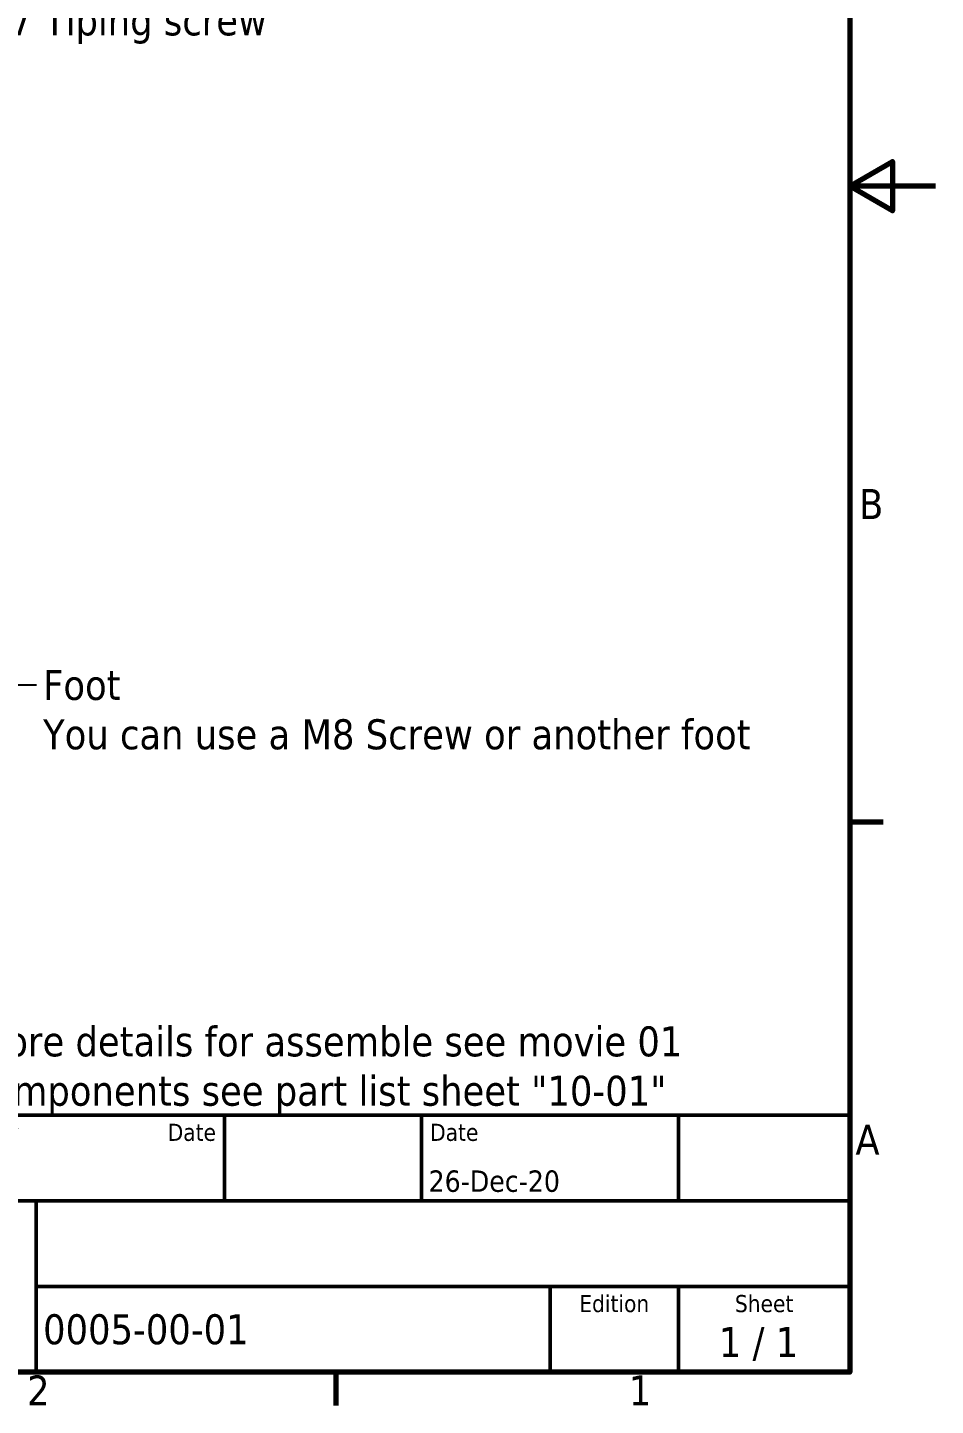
# Model space of a CAD drawing. Header units: millimetres. Extents: x -1407 to 2520, y 0 to 1782.
# Drawn here: x 1884 to 2520, y 37 to 1002 of the extents above; entities that cross this region are included whole.
import ezdxf
from ezdxf.enums import TextEntityAlignment as Align

# ---------------------------------------------------------------- set-up
doc = ezdxf.new("R2010")
doc.units = ezdxf.units.MM
doc.header["$LTSCALE"] = 6
for name, color, linetype, lineweight in [('Border (ISO)', 7, 'Continuous', 70), ('Symbol (ISO)', 7, 'Continuous', 25), ('Title (ISO)', 7, 'Continuous', 50)]:
    doc.layers.add(name, color=color, linetype=linetype, lineweight=lineweight)
doc.styles.add('Note Text (ISO)', font='tahoma.ttf')
doc.styles.add('Text Style39', font='tahoma.ttf')
doc.styles.add('Text Style41', font='tahoma.ttf')
doc.dimstyles.new('Default - Method 1b (ISO)$7', dxfattribs={"dimscale": 6, "dimtxt": 3.5, "dimasz": 2.5, "dimexe": 3.175, "dimexo": 0, "dimgap": 0.762, "dimtad": 1, "dimtoh": 1, "dimrnd": 1e-08, "dimtxsty": 'Note Text (ISO)', "dimcen": 0.09, "dimdle": 10, "dimclrd": 256, "dimclre": 256, "dimclrt": 256, "dimazin": 2, "dimtfac": 1, "dimtmove": 0, "dimatfit": 3, "dimfxl": 1, "dimtolj": 1, "dimlwd": -1, "dimlwe": -1, "dimarcsym": 0})

# ---------------------------------------------------------------- blocks, each defined once
blk = doc.blocks.new('Borders Default Border')
at = {"layer": 'Border (ISO)'}
for p, q in [((410, 74.25), (413.9, 74.25)), ((350, 10), (350, 6.1))]:
    blk.add_line(p, q, dxfattribs=at)
at = {"layer": 'Border (ISO)', "flags": 128}
for points in [[(10, 10), (10, 287), (410, 287), (410, 10), (10, 10)], [(420, 148.5), (410, 148.5), (415, 151.39), (415, 145.61), (410, 148.5)]]:
    blk.add_lwpolyline(points, dxfattribs=at)
at = {"layer": 'Border (ISO)', "char_height": 3.5, "attachment_point": 7, "style": 'Note Text (ISO)'}
for s, insert in [('B', (411.08, 109.63)), ('A', (410.66, 35.38)), ('2', (313.94, 6.1)), ('1', (384.21, 6.1))]:
    blk.add_mtext(s, dxfattribs=dict(at, insert=insert))
blk = doc.blocks.new('Title Blocks ISO')
at = {"layer": 'Title (ISO)'}
for p, q in [((270.07, 130), (100.07, 130)), ((100.07, 130), (100.07, 100)), ((132.07, 120), (132.07, 130)), ((157.07, 120), (157.07, 130)), ((197.07, 120), (197.07, 130)), ((220.07, 120), (220.07, 130)), ((250.07, 120), (250.07, 130)), ((270.07, 100), (270.07, 130)), ((100.07, 120), (270.07, 120)), ((175.07, 120), (175.07, 100)), ((270.07, 110), (175.07, 110)), ((235.07, 100), (235.07, 110)), ((250.07, 100), (250.07, 110)), ((100.07, 100), (270.07, 100))]:
    blk.add_line(p, q, dxfattribs=at)
at = {"layer": 'Title (ISO)', "style": 'Text Style41'}
for s, p in [('Designed by', (101.07, 129)), ('Checked by', (133.07, 129)), ('Approved by', (158.07, 129)), ('Date', (221.07, 129))]:
    blk.add_text(s, height=2, dxfattribs=at).set_placement(p, align=Align.TOP_LEFT)
blk.add_text('Date', height=2, dxfattribs=at).set_placement((196.07, 129), align=Align.TOP_RIGHT)
for s, p in [('Edition', (242.57, 109)), ('Sheet', (260.07, 109))]:
    blk.add_text(s, height=2, dxfattribs=at).set_placement(p, align=Align.TOP_CENTER)
at = {"layer": 'Title (ISO)', "style": 'Note Text (ISO)'}
blk.add_text('1 / 1 ', height=3.5, dxfattribs=at).set_placement((260.07, 103.5), align=Align.MIDDLE_CENTER)
at = {"layer": 'Title (ISO)', "style": 'Text Style39'}
for tag, p in [('CHECKED_BY', (133.07, 121)), ('ENG_APPROVED_BY', (158.07, 121))]:
    blk.add_attdef(tag, text='', height=2.5, dxfattribs=at).set_placement(p, align=Align.BOTTOM_LEFT)
blk.add_attdef('ENG_APPROVAL_DATE', text='', height=2.5, dxfattribs=at).set_placement((196.07, 121), align=Align.BOTTOM_RIGHT)
at = {"layer": 'Title (ISO)'}
for tag, p, height, style in [('AUTHOR_001', (100.92, 121.05), 2.5, 'Text Style39'), ('CREATION_DATE_001', (220.89, 121.05), 2.5, 'Text Style39'), ('COMPANY_001', (128.4, 108.17), 3.5, 'Note Text (ISO)'), ('PART_NUMBER_001', (175.88, 103.25), 3.5, 'Note Text (ISO)')]:
    blk.add_attdef(tag, p, '', height=height, dxfattribs=dict(at, style=style))
at = {"layer": 'Title (ISO)', "style": 'Note Text (ISO)'}
for tag, p in [('TITLE', (222.57, 115)), ('REVISION_NUMBER', (242.57, 103.5))]:
    blk.add_attdef(tag, text='', height=3.5, dxfattribs=at).set_placement(p, align=Align.MIDDLE_CENTER)

msp = doc.modelspace()

# ---------------------------------------------------------------- block references
at = {"xscale": 6, "yscale": 6, "zscale": 6}
msp.add_blockref('Borders Default Border', (0, 0), dxfattribs=at)
msp.add_blockref('Title Blocks ISO', (839.57, -540), dxfattribs=at).add_auto_attribs({'PART_NUMBER_001': '0005-00-01', 'COMPANY_001': 'Skeleton', 'AUTHOR_001': 'Iulian Bors', 'CREATION_DATE_001': '26-Dec-20'})

# ---------------------------------------------------------------- texts
at = {"layer": 'Symbol (ISO)', "insert": (2051.68, 1017.71), "char_height": 21, "width": 242.8955, "attachment_point": 3, "style": 'Note Text (ISO)'}
msp.add_mtext('\\fTahoma|b0|i0;10-27 Tiping screw', dxfattribs=at)
at = {"layer": 'Symbol (ISO)', "char_height": 21, "attachment_point": 1, "line_spacing_factor": 0.987884, "style": 'Note Text (ISO)'}
for s, insert, width in [('\\fTahoma|b0|i0;Foot\\P\\fTahoma|b0|i0;You can use a M8 Screw or another foot ', (1894.85, 552.01), 522.5835), ('\\fTahoma|b0|i0;For more details for assemble see movie 01\\P\\fTahoma|b0|i0;For components see part list sheet "10-01"', (1797.5, 302.24), 556.2107)]:
    msp.add_mtext(s, dxfattribs=dict(at, insert=insert, width=width))

# ---------------------------------------------------------------- leaders
at = {"layer": 'Symbol (ISO)', "annotation_type": 0, "has_hookline": 1, "hookline_direction": 0, "text_width": 513.69}
msp.add_leader([(1832.31, 440.31), (1875.28, 541.51), (1890.28, 541.51)], dimstyle='Default - Method 1b (ISO)$7', override={"dimtad": 0}, dxfattribs=at)

doc.saveas('drawing.dxf')
